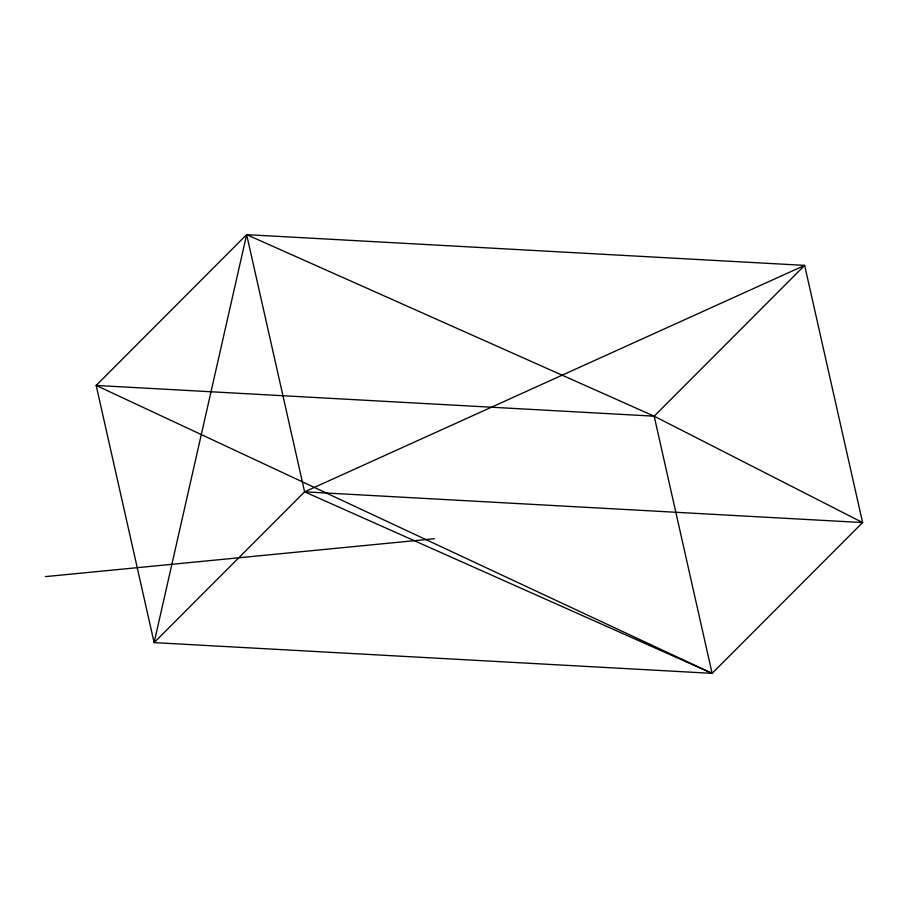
<?xml version="1.0" encoding="UTF-8"?>
<svg xmlns="http://www.w3.org/2000/svg" width="908" height="908" viewBox="0 0 908 908"><rect width="100%" height="100%" fill="white"/><g stroke="black" fill="none" stroke-linecap="round" stroke-linejoin="round"><path stroke-width="1.36" d="M246.636 234.639L154.122 642.614L712.122 673.361L862.6 522.565L804.647 265.386L246.636 234.639L96.169 385.435L154.122 642.614L304.6 491.818L804.647 265.386L654.169 416.182L96.169 385.435L712.122 673.361L654.169 416.182L246.636 234.639L304.6 491.818L712.122 673.361M45.4 576.625L434.376 538.739M304.6 491.818L862.6 522.565L654.169 416.182"/></g></svg>
